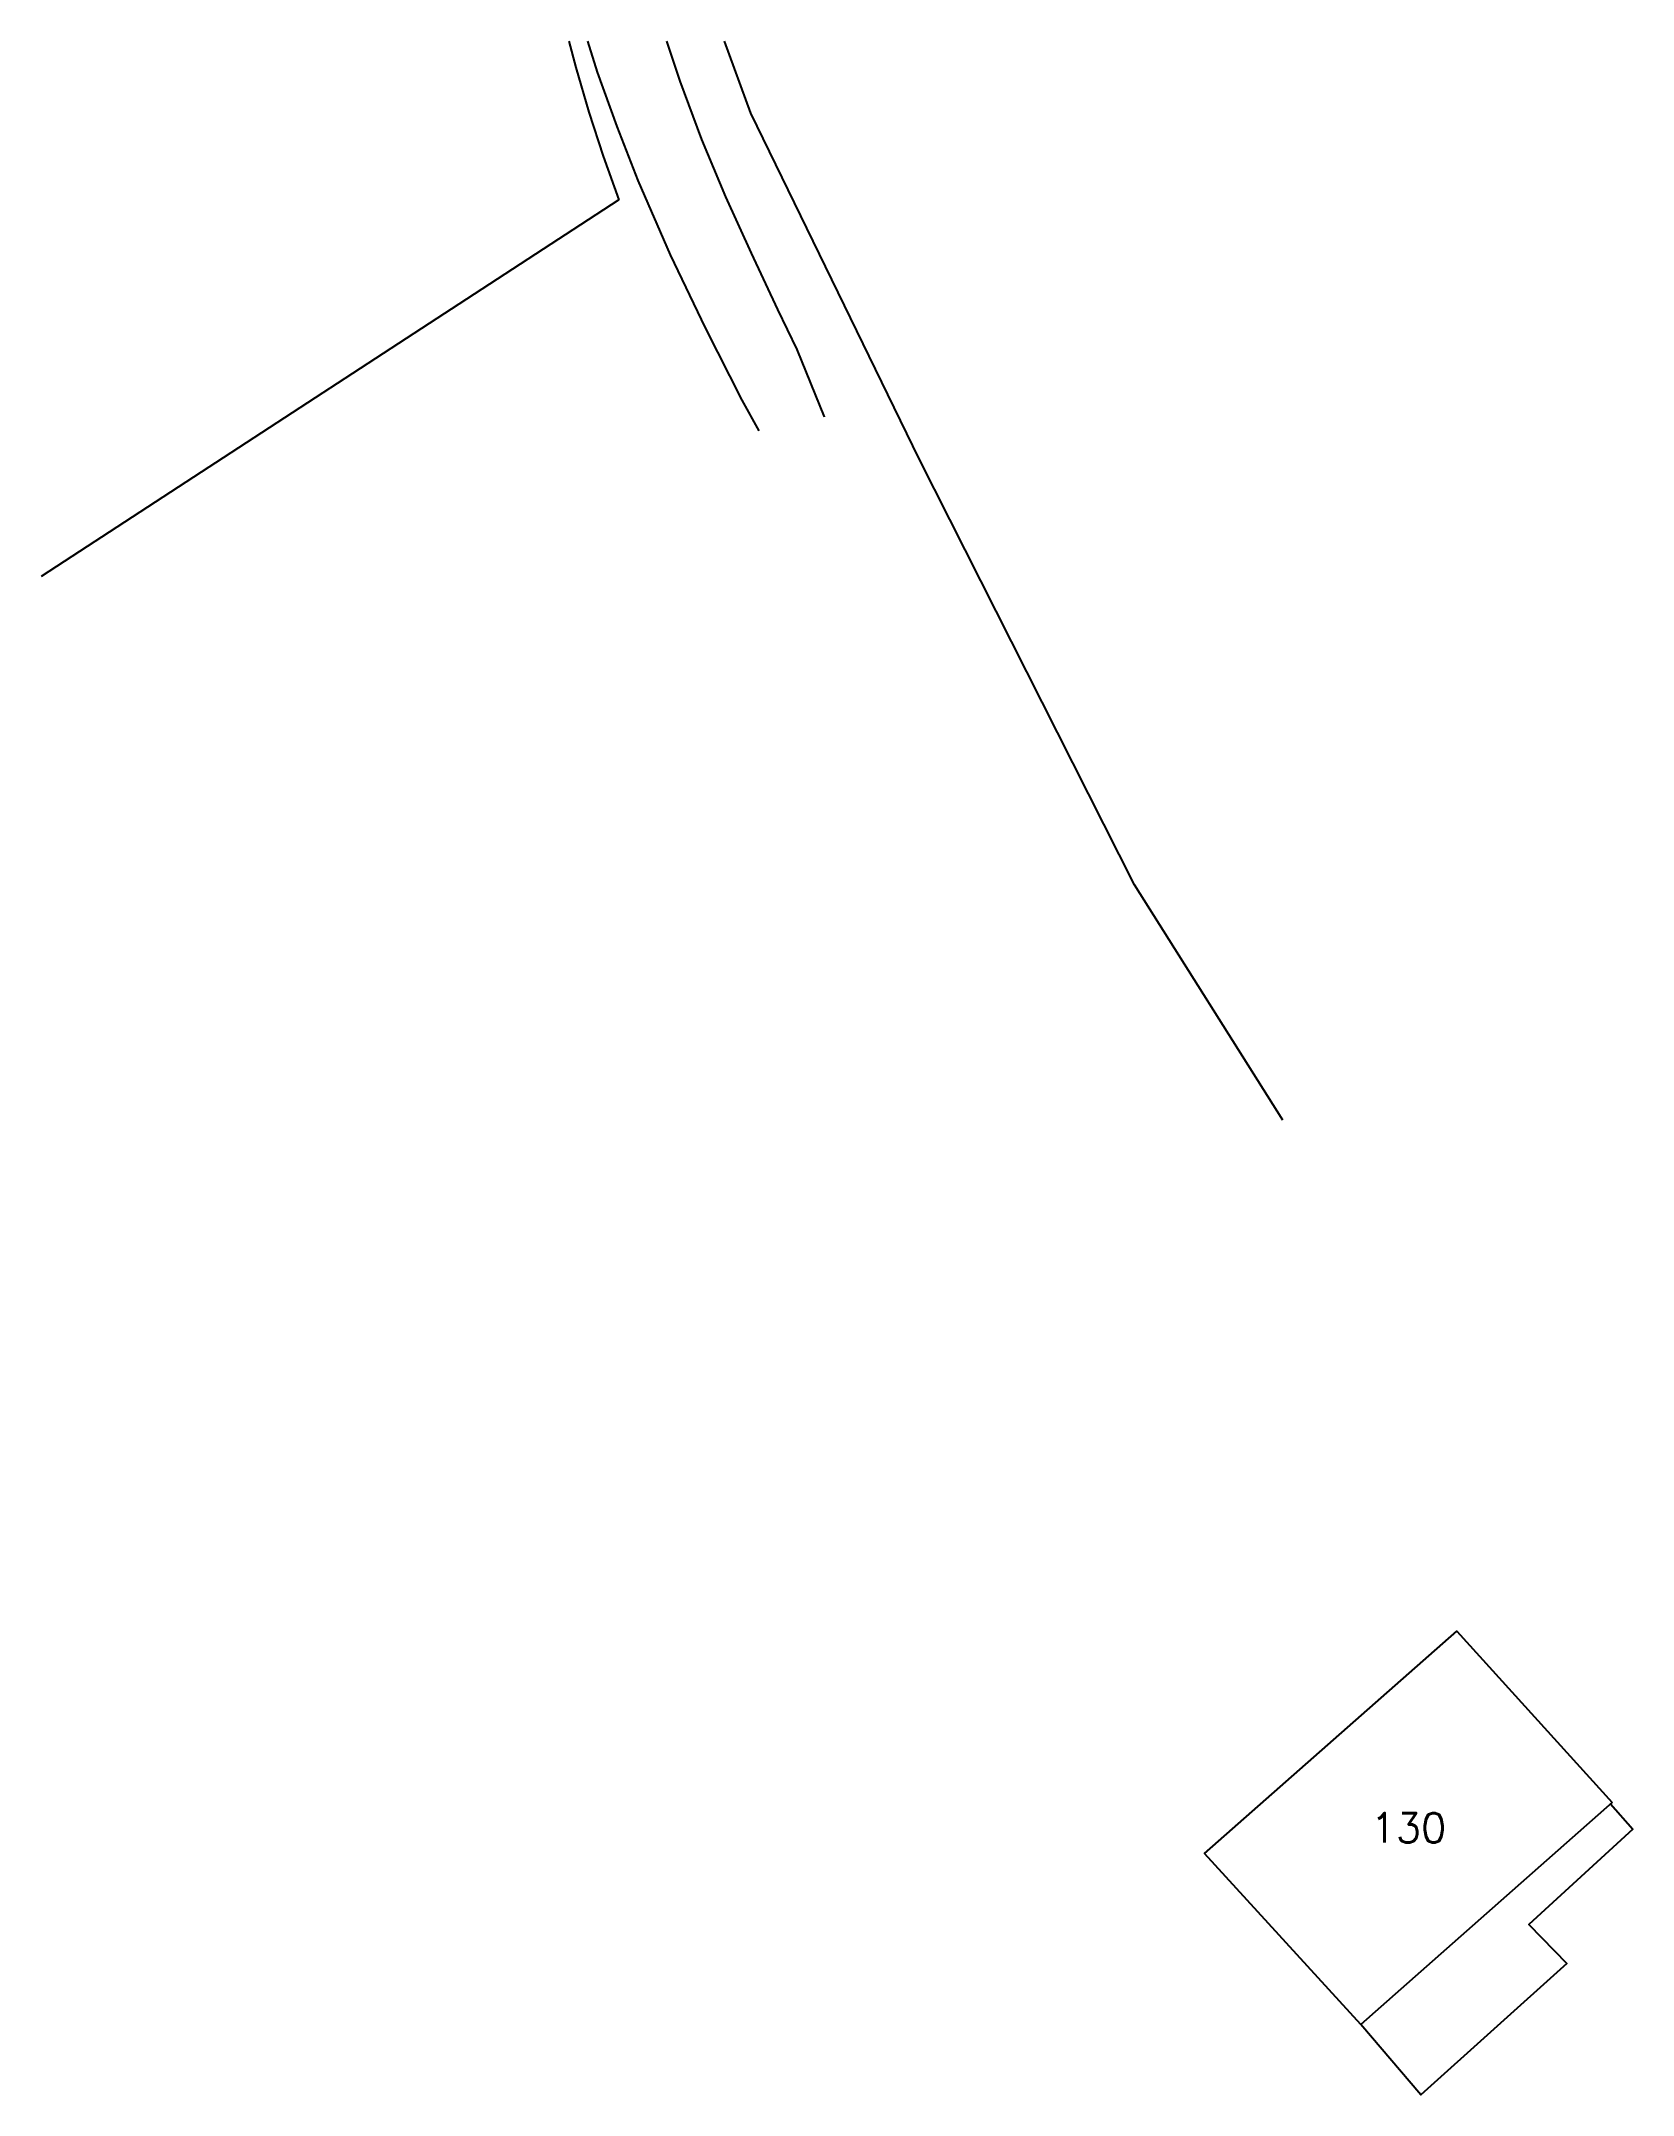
# Model space of a CAD drawing. Header units: millimetres. Extents: x 108999 to 110000, y 147012 to 148000.
# Drawn here: x 109886.5 to 109954.2, y 147912.5 to 148000 of the extents above.
import ezdxf
from ezdxf.enums import TextEntityAlignment as Align

# ---------------------------------------------------------------- set-up
doc = ezdxf.new("R2010")
doc.units = ezdxf.units.MM
for name, color, linetype in [('W0071', 7, 'CONTINUOUS'), ('W0101', 7, 'CONTINUOUS'), ('W0104', 1, 'CONTINUOUS'), ('W0330', 7, 'CONTINUOUS'), ('W0991', 7, 'CONTINUOUS')]:
    doc.layers.add(name, color=color, linetype=linetype)
doc.styles.get("Standard").update_dxf_attribs({"font": 'romans.shx', "width": 0.85})

msp = doc.modelspace()

# ---------------------------------------------------------------- linework, layer by layer
at = {"layer": 'W0071'}
for points in [[(109909.725, 148000), (109910.143, 147998.671), (109910.973, 147996.356), (109911.866, 147994.068), (109913.238, 147990.898), (109914.74, 147987.788), (109916.3, 147984.708), (109917.02, 147983.396)], [(109919.811, 147984.005), (109919.811, 147984.005), (109918.647, 147986.863), (109917.823, 147988.567), (109916.704, 147990.962), (109915.617, 147993.373), (109914.595, 147995.813), (109913.669, 147998.293), (109913.105, 148000)]]:
    msp.add_lwpolyline(points, dxfattribs=at)
at = {"layer": 'W0101'}
msp.add_lwpolyline([(109953.356, 147924.991), (109942.654, 147915.532), (109935.999, 147922.824), (109946.742, 147932.289), (109953.356, 147924.991)], close=True, dxfattribs=at)
at = {"layer": 'W0104'}
msp.add_lwpolyline([(109953.29, 147924.933), (109954.238, 147923.859), (109949.813, 147919.797), (109951.42, 147918.131), (109945.21, 147912.536), (109942.654, 147915.532)], dxfattribs=at)
at = {"layer": 'W0330'}
for points in [[(109908.935, 148000), (109909.23, 147998.868), (109909.783, 147996.973), (109910.393, 147995.094), (109911.057, 147993.235)], [(109939.337, 147954.053), (109933.017, 147964.075), (109923.853, 147982.211), (109916.677, 147996.934), (109915.558, 148000)], [(109911.057, 147993.235), (109886.459, 147977.193)]]:
    msp.add_lwpolyline(points, dxfattribs=at)

# ---------------------------------------------------------------- texts
at = {"layer": 'W0991'}
msp.add_text('130', height=1.25, dxfattribs=at).set_placement((109944.683, 147923.91), align=Align.MIDDLE_CENTER)

doc.saveas('drawing.dxf')
